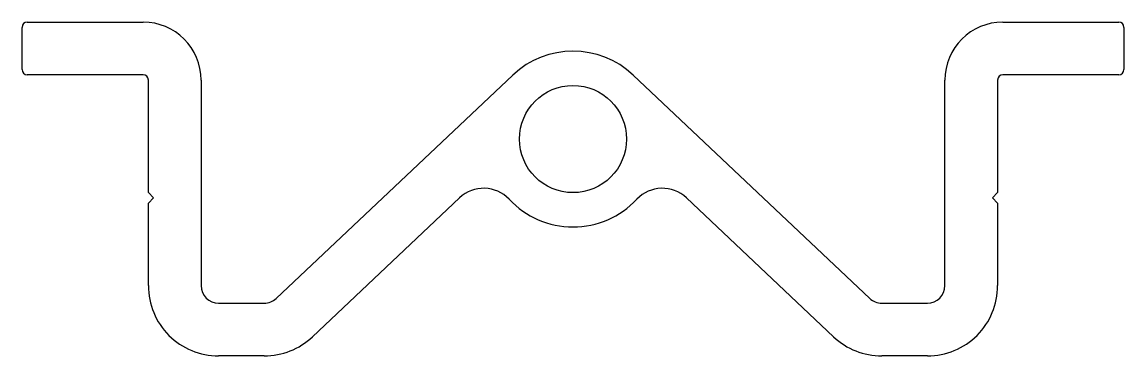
# Model space of a CAD drawing. Extents: x 604.6 to 667.4, y 617.6 to 636.6.
import ezdxf

# ---------------------------------------------------------------- set-up
doc = ezdxf.new("R2010")
doc.units = 0
doc.layers.get('0').update_dxf_attribs({"linetype": 'CONTINUOUS'})

msp = doc.modelspace()

# ---------------------------------------------------------------- linework, layer by layer
for p, q in [((604.633, 633.905), (604.633, 636.305)), ((604.933, 636.605), (611.533, 636.605)), ((660.533, 636.605), (667.133, 636.605)), ((667.433, 636.305), (667.433, 633.905)), ((611.533, 633.605), (604.933, 633.605)), ((611.833, 626.905), (611.833, 633.305)), ((614.833, 633.305), (614.833, 621.605)), ((619.122, 620.877), (632.603, 633.586)), ((639.463, 633.586), (652.944, 620.877)), ((657.233, 621.605), (657.233, 633.305)), ((660.233, 633.305), (660.233, 626.905)), ((667.133, 633.605), (660.533, 633.605)), ((612.133, 626.605), (611.833, 626.905)), ((660.233, 626.905), (659.933, 626.605)), ((611.833, 626.305), (612.133, 626.605)), ((611.833, 621.605), (611.833, 626.305)), ((629.568, 626.601), (621.18, 618.694)), ((650.886, 618.694), (642.499, 626.601)), ((659.933, 626.605), (660.233, 626.305)), ((660.233, 626.305), (660.233, 621.605)), ((615.833, 620.605), (618.436, 620.605)), ((653.63, 620.605), (656.233, 620.605)), ((618.436, 617.605), (615.833, 617.605)), ((656.233, 617.605), (653.63, 617.605))]:
    msp.add_line(p, q)
msp.add_circle((636.033, 629.948), 3.05)
for centre, radius, start, end in [((604.933, 636.305), 0.3, 90, 180), ((611.533, 633.305), 3.3, 0, 90), ((660.533, 633.305), 3.3, 90, 180), ((667.133, 636.305), 0.3, 360, 90), ((636.033, 629.948), 5, 46.68884, 133.31115), ((604.933, 633.905), 0.3, 180, 270), ((667.133, 633.905), 0.3, 270, 0), ((611.533, 633.305), 0.3, 0, 90), ((660.533, 633.305), 0.3, 90, 180), ((630.94, 625.146), 2, 43.31125, 133.31114), ((641.127, 625.146), 2, 46.68886, 136.68875), ((636.033, 629.948), 5, 223.31125, 316.68875), ((615.833, 621.605), 4, 179.99991, 270.00009), ((615.833, 621.605), 1, 180, 269.99999), ((656.233, 621.605), 1, 270.00001, 360), ((656.233, 621.605), 4, 269.99991, 0.00009), ((618.436, 621.605), 1, 270, 313.31115), ((653.63, 621.605), 1, 226.68885, 270), ((618.436, 621.605), 4, 269.99972, 313.31086), ((653.63, 621.605), 4, 226.68914, 270.00028)]:
    msp.add_arc(centre, radius, start, end)

doc.saveas('drawing.dxf')
